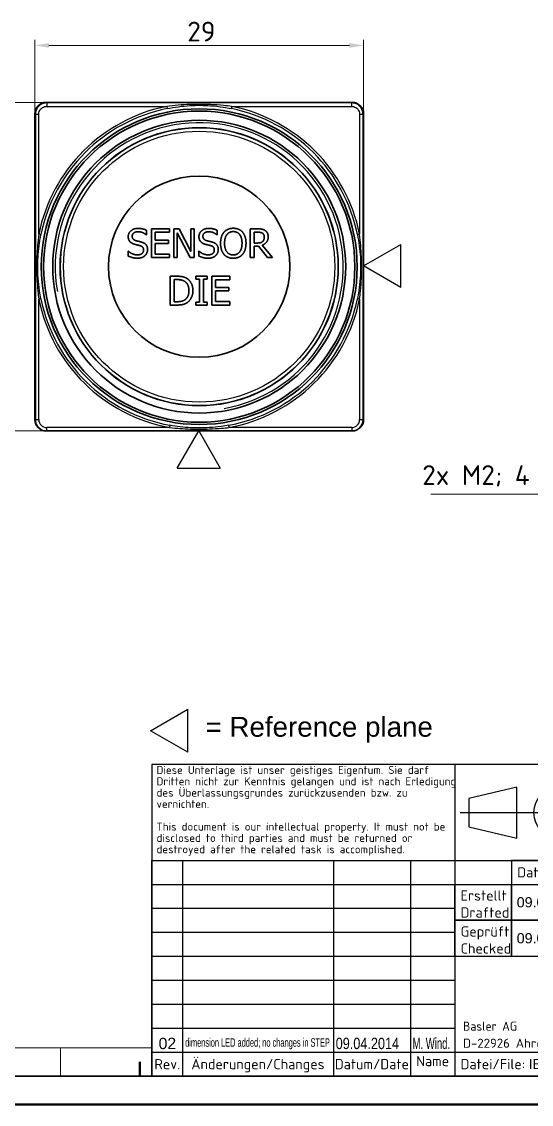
# Model space of a CAD drawing. Header units: millimetres. Extents: x 0 to 210, y 0 to 149.
# Drawn here: x 102.1 to 147, y 0 to 95.6 of the extents above; entities that cross this region are included whole.
import ezdxf
from ezdxf.enums import TextEntityAlignment as Align

# ---------------------------------------------------------------- set-up
doc = ezdxf.new("R2010")
doc.units = ezdxf.units.MM
doc.header["$LTSCALE"] = 0.5
doc.layers.get('0').update_dxf_attribs({"lineweight": 25})
for name, color, linetype, lineweight in [('001', 7, 'Continuous', 50), ('Bemaßung (ISO)', 7, 'Continuous', 18), ('RAHM2', 7, 'Continuous', 25), ('RAHM3', 7, 'Continuous', 25), ('Sichtbar (ISO)', 7, 'Continuous', 35), ('Sichtbar schmal (ISO)', 7, 'Continuous', 25), ('Skizziergeometrie (ISO)', 7, 'Continuous', 25), ('Symbol (ISO)', 7, 'Continuous', 18), ('Symbole(DIN) 2', 7, 'Continuous', 25), ('Titel (ISO)', 7, 'Continuous', 35)]:
    doc.layers.add(name, color=color, linetype=linetype, lineweight=lineweight)
doc.styles.add('Aktuell-DIN', font='arial.ttf')
doc.styles.add('Notiztext (DIN)', font='isocpeur.ttf')
doc.styles.get("Standard").update_dxf_attribs({"font": 'isocpeur.ttf'})
doc.styles.add('Textstil17', font='isocpeur.ttf', dxfattribs={"width": 1.030042})
doc.styles.add('Textstil19', font='isocpeur.ttf', dxfattribs={"width": 0.963071})
doc.styles.add('Textstil32', font='arial.ttf')
doc.styles.add('Textstil35', font='arial.ttf')
doc.styles.add('Textstil38', font='arial.ttf')
doc.styles.add('Textstil70', font='arial.ttf', dxfattribs={"width": 0.85})
doc.styles.add('Textstil73', font='arial.ttf', dxfattribs={"width": 0.8})
doc.styles.add('Textstil76', font='arial.ttf', dxfattribs={"width": 0.6})
doc.styles.add('Textstil80', font='arial.ttf', dxfattribs={"width": 0.6})
doc.styles.add('Textstil81', font='arial.ttf')
doc.styles.add('Textstil83', font='isocpeur.ttf')
doc.styles.add('Textstil86', font='arial.ttf')
doc.styles.add('Textstil87', font='isocpeur.ttf', dxfattribs={"width": 0.8})
doc.styles.add('Textstil89', font='isocpeur.ttf')
doc.dimstyles.new('Standard (DIN)', dxfattribs={"dimscale": 0.5, "dimtxt": 3.5, "dimasz": 2.5, "dimexe": 1, "dimexo": 0, "dimgap": 0.7, "dimtad": 1, "dimtoh": 1, "dimrnd": 1e-08, "dimtxsty": 'Notiztext (DIN)', "dimcen": 0.09, "dimdle": 10, "dimclrd": 256, "dimclre": 256, "dimclrt": 256, "dimazin": 2, "dimtfac": 0.514286, "dimtdec": 4, "dimtmove": 0, "dimatfit": 3, "dimfxl": 1, "dimtolj": 1, "dimlwd": -1, "dimlwe": -1, "dimarcsym": 0})
doc.dimstyles.new('Standard (DIN)$7', dxfattribs={"dimscale": 0.5, "dimtxt": 3.5, "dimasz": 2.5, "dimexe": 1, "dimexo": 0, "dimgap": 0.7, "dimtad": 1, "dimtoh": 1, "dimrnd": 1e-08, "dimtxsty": 'Notiztext (DIN)', "dimcen": 0.09, "dimdle": 10, "dimclrd": 256, "dimclre": 256, "dimclrt": 256, "dimazin": 2, "dimtfac": 0.514286, "dimtdec": 4, "dimtmove": 0, "dimatfit": 3, "dimfxl": 1, "dimtolj": 1, "dimlwd": -1, "dimlwe": -1, "dimarcsym": 0})

# ---------------------------------------------------------------- blocks, each defined once
blk = doc.blocks.new('*D25')
at = {"layer": 'Bemaßung (ISO)', "transparency": 16777216}
for p, q in [((104.224, 88.448), (98.724, 88.448)), ((99.224, 60.698), (99.224, 87.198)), ((104.272, 59.448), (98.724, 59.448))]:
    blk.add_line(p, q, dxfattribs=at)
for points in [[(99.016, 87.198), (99.433, 87.198), (99.224, 88.448)], [(99.016, 60.698), (99.433, 60.698), (99.224, 59.448)]]:
    blk.add_solid(points, dxfattribs=at)
at = {"layer": 'Defpoints', "color": 0, "transparency": 16777216}
for p in [(99.224, 88.448), (104.224, 88.448), (104.272, 59.448)]:
    blk.add_point(p, dxfattribs=at)
at = {"layer": 'Bemaßung (ISO)', "transparency": 16777216, "insert": (97.124, 72.898), "char_height": 1.75, "attachment_point": 1, "rotation": 90, "style": 'Notiztext (DIN)'}
blk.add_mtext('\\A1;29', dxfattribs=at)
blk = doc.blocks.new('*D26')
at = {"layer": 'Bemaßung (ISO)', "transparency": 16777216}
for p, q in [((103.224, 64.477), (103.224, 93.977)), ((132.224, 64.477), (132.224, 93.977)), ((130.974, 93.477), (104.474, 93.477))]:
    blk.add_line(p, q, dxfattribs=at)
for points in [[(104.474, 93.685), (104.474, 93.268), (103.224, 93.477)], [(130.974, 93.685), (130.974, 93.268), (132.224, 93.477)]]:
    blk.add_solid(points, dxfattribs=at)
at = {"layer": 'Defpoints', "color": 0, "transparency": 16777216}
for p in [(103.224, 93.477), (103.224, 64.477), (132.224, 64.477)]:
    blk.add_point(p, dxfattribs=at)
at = {"layer": 'Bemaßung (ISO)', "transparency": 16777216, "insert": (116.674, 95.577), "char_height": 1.75, "attachment_point": 1, "style": 'Notiztext (DIN)'}
blk.add_mtext('\\A1;29', dxfattribs=at)
blk = doc.blocks.new('Spezielle Angaben')
at = {"layer": 'Skizziergeometrie (ISO)'}
for p, q in [((0, 0), (6.58, 3.8)), ((6.58, -3.8), (6.58, 3.8)), ((6.58, -3.8), (0, 0))]:
    blk.add_line(p, q, dxfattribs=at)
at = {"layer": 'Symbole(DIN) 2', "color": 7, "style": 'Aktuell-DIN'}
blk.add_attdef('Angaben:', text='', height=3.5, dxfattribs=at).set_placement((10, 2.5), align=Align.TOP_LEFT)
at = {"layer": 'Symbole(DIN) 2', "color": 7, "style": 'Textstil35'}
blk.add_attdef('Position:', text='', height=2.5, dxfattribs=at).set_placement((2.5, 0), align=Align.MIDDLE_LEFT)
blk = doc.blocks.new('Ränder Basler-A3')
at = {"layer": '001', "color": 7, "linetype": 'Continuous', "lineweight": 18}
for p, q in [((227, 10), (10, 10)), ((211, 10), (211, 5))]:
    blk.add_line(p, q, dxfattribs=at)
at = {"layer": '001'}
for p, q in [((225, 7.5), (225, 5)), ((420, 0), (0, 0))]:
    blk.add_line(p, q, dxfattribs=at)
at = {"layer": '001', "color": 7, "linetype": 'Continuous', "lineweight": 35}
blk.add_line((415, 5), (5, 5), dxfattribs=at)
blk = doc.blocks.new('Schriftfelder Basler')
for p, q in [((-182.88, 54.99), (-182.88, 38.07)), ((0, 54.99), (-182.88, 54.99)), ((0, 0), (0, 54.99)), ((-182.88, 0), (-182.88, 4.23)), ((-182.88, 0), (-177.48, 0))]:
    blk.add_line(p, q)
at = {"layer": 'RAHM2'}
for p, q in [((-104.03, 54.99), (-104.03, 38.07)), ((-50.8, 54.99), (-50.8, 48.66)), ((-111, 52), (-111, 41)), ((-118.5, 51), (-127, 49)), ((-118.5, 42), (-118.5, 51)), ((-127, 49), (-127, 44)), ((-86.36, 48.66), (0, 48.66)), ((-128.5, 46.5), (-105.5, 46.5)), ((-127, 44), (-118.5, 42)), ((-177.48, 38.07), (-177.48, 0)), ((-150.88, 38.07), (-150.88, 0)), ((-137.28, 38.07), (-137.28, 0)), ((-119.43, 38.07), (-119.43, 33.84)), ((-182.88, 33.84), (-104.03, 33.84)), ((-182.88, 29.61), (-129.43, 29.61)), ((-182.88, 25.38), (-129.43, 25.38)), ((-182.88, 21.15), (-129.43, 21.15)), ((-129.43, 21.15), (-86.36, 21.15)), ((-182.88, 16.92), (-129.43, 16.92)), ((-20, 14.23), (-20, 9.23)), ((-182.88, 12.69), (-129.43, 12.69)), ((-182.88, 8.46), (-129.43, 8.46)), ((-20, 9.23), (0, 9.23)), ((-182.88, 4.23), (0, 4.23))]:
    blk.add_line(p, q, dxfattribs=at)
for radius in [4.5, 2.5]:
    blk.add_circle((-111, 46.5), radius, dxfattribs=at)
at = {"layer": 'RAHM3'}
for p, q in [((-129.43, 54.99), (-129.43, 33.84)), ((-86.36, 54.99), (-86.36, 14.23)), ((-182.88, 38.07), (-119.43, 38.07)), ((-129.43, 21.15), (-129.43, 0)), ((-86.36, 14.23), (-20, 14.23)), ((-49.36, 4.23), (-49.36, 0))]:
    blk.add_line(p, q, dxfattribs=at)
at = {"layer": 'Titel (ISO)'}
for p, q in [((-182.88, 38.07), (-182.88, 0)), ((-119.43, 38.07), (-104.03, 38.07)), ((-104.03, 38.07), (-104.03, 21.15)), ((-104.03, 38.07), (-86.36, 38.07)), ((-86.36, 38.07), (0, 38.07)), ((-129.43, 33.84), (-129.43, 27.5)), ((-119.43, 33.84), (-119.43, 29.61)), ((-104.03, 33.84), (-86.36, 33.84)), ((-119.43, 29.61), (-119.43, 25.38)), ((-129.43, 27.5), (-86.36, 27.5)), ((-129.43, 27.5), (-129.43, 21.15)), ((-119.43, 25.38), (-119.43, 21.15)), ((-86.36, 14.23), (-86.36, 4.23)), ((-20, 14.23), (0, 14.23)), ((-20, 9.23), (-20, 4.23)), ((-86.36, 4.23), (-86.36, 0)), ((-177.48, 0), (-150.88, 0)), ((-150.88, 0), (-137.28, 0)), ((-137.28, 0), (-129.43, 0)), ((-129.43, 0), (0, 0))]:
    blk.add_line(p, q, dxfattribs=at)
at = {"layer": 'RAHM2', "style": 'Textstil83'}
for s, p in [('Maßstab/Scale', (-85.36, 50.6)), ('Datei/File:', (-128.43, 1.2)), ('Ersetzt/Replaces:', (-85.36, 1.2)), ('Ersetzt durch/Is Replaced by:', (-48.36, 1.2))]:
    blk.add_text(s, height=1.8, dxfattribs=at).set_placement(p)
for s, p in [('Datum/Date', (-118.43, 35.96)), ('Name', (-103.03, 35.96)), ('von/of', (-19, 6.73))]:
    blk.add_text(s, height=1.8, dxfattribs=at).set_placement(p, align=Align.MIDDLE_LEFT)
at = {"layer": 'RAHM2'}
for s, style, width, p, p2 in [('Basler AG          An der Strusbek 60-62', 'Textstil19', 0.963346, (-128, 8), (-87, 8)), ('D-22926 Ahrensburg    +49-4102-463-0', 'Textstil17', 1.029117, (-128, 5), (-87, 5))]:
    blk.add_text(s, height=1.6, dxfattribs=dict(at, style=style, width=width)).set_placement(p, p2, align=Align.FIT)
at = {"layer": 'RAHM2', "style": 'Textstil83'}
for s, p in [('Rev.', (-180.18, 1.2)), ('Änderungen/Changes', (-164.18, 1.2)), ('Datum/Date', (-144.08, 1.2))]:
    blk.add_text(s, height=1.8, dxfattribs=at).set_placement(p, align=Align.CENTER)
blk.add_text('Name', height=1.8, dxfattribs=at).set_placement((-133.36, 1.2), align=Align.BOTTOM_CENTER)
at = {"layer": 'RAHM2', "char_height": 1.8, "attachment_point": 4}
for s, insert, width in [('\\fISOCPEUR|b0|i0;\\H1.8000;Erstellt\\PDrafted', (-128.43, 30.37), 9.4026), ('\\fISOCPEUR|b0|i0;\\H1.8000;Geprüft\\PChecked', (-128.43, 24.02), 8.6343)]:
    blk.add_mtext(s, dxfattribs=dict(at, insert=insert, width=width))
at = {"layer": 'Titel (ISO)', "style": 'Textstil83'}
blk.add_text('Blatt/Page', height=1.8, dxfattribs=at).set_placement((-19, 12.73), align=Align.TOP_LEFT)
at = {"layer": 'Titel (ISO)', "insert": (-182.08, 46.82), "char_height": 1.4, "width": 52.7558, "attachment_point": 4, "line_spacing_factor": 0.857143, "style": 'Notiztext (DIN)'}
blk.add_mtext('\\fISOCPEUR|b0|i0;\\H1.4000;Diese Unterlage ist unser geistiges Eigentum. Sie darf Dritten nicht zur Kenntnis gelangen und ist nach Erledigung des Überlassungsgrundes zurückzusenden bzw. zu vernichten.\\P \\PThis document is our intellectual property. It must not be disclosed to third parties and must be returned or destroyed after the related task is accomplished.', dxfattribs=at)
at = {"layer": 'Titel (ISO)', "insert": (-116.43, 1.2), "char_height": 1.8, "width": 25.0175, "attachment_point": 7, "rotation": 359.8098, "style": 'Notiztext (DIN)'}
blk.add_mtext('\\fArial|b0|i0;\\H1.8000;IB01941702.idw', dxfattribs=at)
at = {"layer": 'Titel (ISO)'}
for tag, p, height, style in [('FirstViewScale_001', (-66.65, 50.6), 1.8, 'Textstil86'), ('SPI_Zeichnungsname_001', (-85.79, 32.8), 4.2, 'Textstil81'), ('SPI_Anlagedatum_001', (-118.53, 29.78), 1.8, 'Textstil86'), ('SPI_Anleger_001', (-103.22, 29.78), 1.8, 'Textstil86'), ('SPI_Zeichnungsname_002', (-85.43, 26.49), 4.2, 'Textstil81'), ('SPI_Pruefdatum_001', (-118.53, 23.43), 1.8, 'Textstil86'), ('SPI_Pruefer_001', (-103.23, 23.42), 1.8, 'Textstil86'), ('SPI_Zeichnungsnr_001', (-86.01, 6.76), 5, 'Textstil32'), ('SPI_Version_001', (-50.65, 6.76), 5, 'Textstil32'), ('Blattnummer_001', (-2.72, 10.94), 1.79, 'Textstil89'), ('Anzahl_Blätter_001', (-2.72, 6.01), 1.8, 'Textstil83'), ('1SPI_Revision_001', (-181.72, 4.76), 2, 'Textstil38')]:
    blk.add_attdef(tag, p, '', height=height, dxfattribs=dict(at, style=style))
at = {"layer": 'Titel (ISO)', "style": 'Textstil83'}
for tag, p in [('SPI_Halbzeug1', (-85.36, 47.66)), ('SPI_Werkstoff', (-43.36, 47.66))]:
    blk.add_attdef(tag, text='', height=1.8, dxfattribs=at).set_placement(p, align=Align.TOP_LEFT)
at = {"layer": 'Titel (ISO)'}
for tag, height, style, width, p in [('SPI_Halbzeug2', 1.8, 'Textstil87', 0.8, (-85.36, 39.07)), ('8SPI_Aenderung', 1.5, 'Textstil80', 0.6, (-176.98, 34.34)), ('8SPI_Pruefdatum', 2, 'Textstil73', 0.8, (-150.38, 34.34)), ('8SPI_Pruefer', 2, 'Textstil76', 0.6, (-136.78, 34.34)), ('7SPI_Pruefdatum', 2, 'Textstil73', 0.8, (-150.38, 30.11)), ('7SPI_Pruefer', 2, 'Textstil76', 0.6, (-136.78, 30.11)), ('7SPI_Aenderung', 1.5, 'Textstil80', 0.6, (-176.98, 30.11)), ('6SPI_Aenderung', 1.5, 'Textstil80', 0.6, (-176.98, 25.88)), ('6SPI_Pruefdatum', 2, 'Textstil73', 0.8, (-150.38, 25.88)), ('6SPI_Pruefer', 2, 'Textstil76', 0.6, (-136.78, 25.88)), ('5SPI_Aenderung', 1.5, 'Textstil80', 0.6, (-176.98, 21.65)), ('5SPI_Pruefdatum', 2, 'Textstil73', 0.8, (-150.38, 21.65)), ('5SPI_Pruefer', 2, 'Textstil76', 0.6, (-136.78, 21.65)), ('4SPI_Aenderung', 1.5, 'Textstil80', 0.6, (-176.98, 17.42)), ('4SPI_Pruefdatum', 2, 'Textstil73', 0.8, (-150.38, 17.42)), ('4SPI_Pruefer', 2, 'Textstil76', 0.6, (-136.78, 17.42)), ('3SPI_Pruefdatum', 2, 'Textstil70', 0.85, (-150.38, 13.19)), ('3SPI_Pruefer', 2, 'Textstil76', 0.6, (-136.78, 13.19)), ('3SPI_Aenderung', 1.5, 'Textstil80', 0.6, (-176.98, 13.19)), ('2SPI_Pruefdatum', 2, 'Textstil73', 0.8, (-150.38, 8.96)), ('2SPI_Pruefer', 2, 'Textstil76', 0.6, (-136.78, 8.96)), ('2SPI_Aenderung', 1.5, 'Textstil80', 0.6, (-176.98, 8.96))]:
    blk.add_attdef(tag, text='', height=height, dxfattribs=dict(at, style=style, width=width)).set_placement(p, align=Align.BOTTOM_LEFT)
at = {"layer": 'Titel (ISO)', "style": 'Textstil38'}
for tag, p in [('8SPI_Revision', (-180.18, 34.34)), ('7SPI_Revision', (-180.18, 30.11)), ('6SPI_Revision', (-180.18, 25.88)), ('5SPI_Revision', (-180.18, 21.65)), ('4SPI_Revision', (-180.18, 17.42)), ('3SPI_Revision', (-180.18, 13.19)), ('2SPI_Revision', (-180.18, 8.96))]:
    blk.add_attdef(tag, text='', height=2, dxfattribs=at).set_placement(p, align=Align.BOTTOM_CENTER)
at = {"layer": 'Titel (ISO)'}
for tag, height, style, p in [('SPI_Unterbenennung', 3.5, 'Notiztext (DIN)', (-85.36, 15.23)), ('SPI_Ersatz_fuer', 1.8, 'Textstil86', (-64.86, 1.2)), ('SPI_Ersetzt_durch', 1.8, 'Textstil86', (-14.36, 1.2))]:
    blk.add_attdef(tag, text='', height=height, dxfattribs=dict(at, style=style)).set_placement(p, align=Align.BOTTOM_LEFT)
for tag, p, height, style, width in [('1SPI_Aenderung_001', (-177.02, 5.17), 1.5, 'Textstil80', 0.6), ('1SPI_Pruefdatum_001', (-150.47, 4.76), 2, 'Textstil73', 0.8), ('1SPI_Pruefer_001', (-136.9, 4.76), 2, 'Textstil76', 0.6)]:
    blk.add_attdef(tag, p, '', height=height, dxfattribs=dict(at, style=style, width=width))

msp = doc.modelspace()

# ---------------------------------------------------------------- linework, layer by layer
at = {"layer": 'Sichtbar (ISO)'}
for p, q in [((104.224, 88.448), (131.224, 88.448)), ((103.224, 64.477), (103.224, 87.448)), ((132.224, 87.448), (132.224, 64.477)), ((113.073, 76.76), (113.049, 76.76)), ((113.073, 77.163), (113.073, 76.76)), ((113.516, 74.743), (113.516, 77.283)), ((113.516, 77.283), (115.105, 77.283)), ((115.105, 76.982), (113.853, 76.982)), ((113.853, 76.982), (113.853, 76.287)), ((115.105, 77.283), (115.105, 76.982)), ((115.475, 77.283), (115.955, 77.283)), ((115.475, 74.743), (115.475, 77.283)), ((116.914, 74.743), (115.79, 76.933)), ((115.79, 76.933), (115.79, 74.743)), ((115.955, 77.283), (116.978, 75.272)), ((116.978, 75.272), (116.978, 77.283)), ((116.978, 77.283), (117.293, 77.283)), ((117.293, 77.283), (117.293, 74.743)), ((119.31, 76.76), (119.285, 76.76)), ((119.31, 77.163), (119.31, 76.76)), ((122.225, 74.743), (122.225, 77.283)), ((122.225, 77.283), (122.879, 77.283)), ((122.562, 76.99), (122.562, 76.035)), ((122.898, 76.99), (122.562, 76.99)), ((113.853, 76.287), (115.021, 76.287)), ((115.021, 75.986), (113.853, 75.986)), ((113.853, 75.986), (113.853, 75.043)), ((115.021, 76.287), (115.021, 75.986)), ((122.562, 76.035), (122.859, 76.035)), ((122.949, 75.753), (122.562, 75.753)), ((122.562, 75.753), (122.562, 74.743)), ((123.752, 74.743), (122.949, 75.753)), ((123.287, 75.848), (124.19, 74.743)), ((111.445, 74.895), (111.445, 75.319)), ((111.445, 75.319), (111.47, 75.319)), ((115.105, 74.743), (113.516, 74.743)), ((113.853, 75.043), (115.105, 75.043)), ((115.105, 75.043), (115.105, 74.743)), ((115.79, 74.743), (115.475, 74.743)), ((117.293, 74.743), (116.914, 74.743)), ((117.682, 74.895), (117.682, 75.319)), ((117.682, 75.319), (117.707, 75.319)), ((122.562, 74.743), (122.225, 74.743)), ((124.19, 74.743), (123.752, 74.743)), ((115.166, 73.101), (115.744, 73.101)), ((115.166, 70.561), (115.166, 73.101)), ((115.761, 72.808), (115.503, 72.808)), ((115.503, 72.808), (115.503, 70.853)), ((117.436, 72.841), (117.436, 73.101)), ((117.436, 73.101), (118.42, 73.101)), ((117.759, 72.841), (117.436, 72.841)), ((117.759, 70.82), (117.759, 72.841)), ((118.42, 72.841), (118.097, 72.841)), ((118.097, 72.841), (118.097, 70.82)), ((118.42, 73.101), (118.42, 72.841)), ((118.838, 70.561), (118.838, 73.101)), ((118.838, 73.101), (120.427, 73.101)), ((120.427, 72.8), (119.175, 72.8)), ((119.175, 72.8), (119.175, 72.104)), ((120.427, 73.101), (120.427, 72.8)), ((119.175, 72.104), (120.342, 72.104)), ((120.342, 71.804), (119.175, 71.804)), ((119.175, 71.804), (119.175, 70.861)), ((120.342, 72.104), (120.342, 71.804)), ((115.503, 70.853), (115.761, 70.853)), ((117.436, 70.561), (117.436, 70.82)), ((117.436, 70.82), (117.759, 70.82)), ((118.097, 70.82), (118.42, 70.82)), ((118.42, 70.82), (118.42, 70.561)), ((119.175, 70.861), (120.427, 70.861)), ((120.427, 70.861), (120.427, 70.561)), ((115.75, 70.561), (115.166, 70.561)), ((118.42, 70.561), (117.436, 70.561)), ((120.427, 70.561), (118.838, 70.561)), ((103.224, 60.448), (103.224, 64.477)), ((132.224, 64.477), (132.224, 60.448)), ((104.224, 59.448), (104.272, 59.448)), ((104.272, 59.448), (131.177, 59.448)), ((131.177, 59.448), (131.224, 59.448))]:
    msp.add_line(p, q, dxfattribs=at)
for radius in [13.936, 13.731, 12.922, 12.268, 12.265, 8]:
    msp.add_circle((117.724, 73.948), radius, dxfattribs=at)
for centre, start, end in [((104.224, 87.448), 90, 180), ((131.224, 87.448), 0, 90), ((104.224, 60.448), 180, 270), ((131.224, 60.448), 270, 0)]:
    msp.add_arc(centre, 1, start, end, dxfattribs=at)
for points in [[(111.464, 76.601), (111.464, 76.91), (111.945, 77.328), (112.318, 77.328)], [(111.628, 76.142), (111.55, 76.227), (111.464, 76.453), (111.464, 76.601)], [(112.341, 77.036), (112.106, 77.036), (111.816, 76.816), (111.816, 76.636)], [(111.816, 76.636), (111.816, 76.476), (111.987, 76.284), (112.147, 76.241)], [(112.318, 77.328), (112.532, 77.328), (112.911, 77.244), (113.073, 77.163)], [(113.049, 76.76), (112.927, 76.871), (112.548, 77.036), (112.341, 77.036)], [(117.701, 76.601), (117.701, 76.91), (118.182, 77.328), (118.555, 77.328)], [(117.865, 76.142), (117.787, 76.227), (117.701, 76.453), (117.701, 76.601)], [(118.577, 77.036), (118.343, 77.036), (118.053, 76.816), (118.053, 76.636)], [(118.053, 76.636), (118.053, 76.476), (118.223, 76.284), (118.384, 76.241)], [(118.555, 77.328), (118.769, 77.328), (119.148, 77.244), (119.31, 77.163)], [(119.285, 76.76), (119.164, 76.871), (118.785, 77.036), (118.577, 77.036)], [(119.609, 76.013), (119.609, 76.332), (119.767, 76.818), (119.913, 76.993)], [(119.913, 76.993), (120.061, 77.161), (120.475, 77.336), (120.73, 77.336)], [(120.168, 76.781), (120.068, 76.651), (119.961, 76.26), (119.961, 76.013)], [(120.732, 77.044), (120.549, 77.044), (120.273, 76.916), (120.168, 76.781)], [(120.73, 77.336), (120.99, 77.336), (121.406, 77.155), (121.55, 76.993)], [(121.294, 76.781), (121.194, 76.912), (120.909, 77.044), (120.732, 77.044)], [(121.502, 76.013), (121.502, 76.264), (121.393, 76.653), (121.294, 76.781)], [(121.55, 76.993), (121.694, 76.824), (121.854, 76.33), (121.854, 76.013)], [(122.879, 77.283), (123.098, 77.283), (123.392, 77.235), (123.526, 77.149)], [(123.301, 76.904), (123.229, 76.951), (123.038, 76.99), (122.898, 76.99)], [(123.814, 76.593), (123.814, 76.315), (123.53, 75.939), (123.287, 75.848)], [(123.462, 76.566), (123.462, 76.678), (123.384, 76.848), (123.301, 76.904)], [(123.318, 76.167), (123.392, 76.237), (123.462, 76.435), (123.462, 76.566)], [(123.526, 77.149), (123.659, 77.063), (123.814, 76.793), (123.814, 76.593)], [(112.048, 75.918), (111.917, 75.953), (111.709, 76.058), (111.628, 76.142)], [(112.507, 75.803), (112.39, 75.836), (112.194, 75.881), (112.048, 75.918)], [(112.147, 76.241), (112.254, 76.212), (112.565, 76.138), (112.668, 76.107)], [(112.82, 75.414), (112.82, 75.566), (112.67, 75.755), (112.507, 75.803)], [(112.668, 76.107), (112.929, 76.027), (113.172, 75.704), (113.172, 75.467)], [(118.285, 75.918), (118.153, 75.953), (117.945, 76.058), (117.865, 76.142)], [(118.744, 75.803), (118.627, 75.836), (118.431, 75.881), (118.285, 75.918)], [(118.384, 76.241), (118.491, 76.212), (118.802, 76.138), (118.905, 76.107)], [(119.057, 75.414), (119.057, 75.566), (118.907, 75.755), (118.744, 75.803)], [(118.905, 76.107), (119.166, 76.027), (119.409, 75.704), (119.409, 75.467)], [(119.911, 75.035), (119.765, 75.204), (119.609, 75.7), (119.609, 76.013)], [(119.961, 76.013), (119.961, 75.513), (120.38, 74.982), (120.732, 74.982)], [(120.732, 74.982), (121.084, 74.982), (121.502, 75.513), (121.502, 76.013)], [(121.854, 76.013), (121.854, 75.704), (121.698, 75.204), (121.55, 75.035)], [(122.859, 76.035), (123.005, 76.035), (123.237, 76.087), (123.318, 76.167)], [(112.279, 74.697), (112.003, 74.697), (111.616, 74.813), (111.445, 74.895)], [(111.47, 75.319), (111.637, 75.163), (112.059, 74.99), (112.254, 74.99)], [(112.254, 74.99), (112.534, 74.99), (112.82, 75.222), (112.82, 75.414)], [(112.942, 74.928), (112.82, 74.817), (112.511, 74.697), (112.279, 74.697)], [(113.172, 75.467), (113.172, 75.317), (113.051, 75.029), (112.942, 74.928)], [(118.516, 74.697), (118.24, 74.697), (117.853, 74.813), (117.682, 74.895)], [(117.707, 75.319), (117.873, 75.163), (118.295, 74.99), (118.491, 74.99)], [(118.491, 74.99), (118.771, 74.99), (119.057, 75.222), (119.057, 75.414)], [(119.178, 74.928), (119.057, 74.817), (118.748, 74.697), (118.516, 74.697)], [(119.409, 75.467), (119.409, 75.317), (119.288, 75.029), (119.178, 74.928)], [(120.73, 74.689), (120.473, 74.689), (120.061, 74.864), (119.911, 75.035)], [(121.55, 75.035), (121.393, 74.858), (120.979, 74.689), (120.73, 74.689)], [(115.744, 73.101), (116.102, 73.101), (116.51, 72.994), (116.654, 72.899)], [(116.432, 72.656), (116.296, 72.736), (115.989, 72.808), (115.761, 72.808)], [(116.816, 71.833), (116.816, 72.125), (116.623, 72.539), (116.432, 72.656)], [(116.654, 72.899), (116.899, 72.736), (117.168, 72.199), (117.168, 71.829)], [(116.462, 71.022), (116.639, 71.141), (116.816, 71.536), (116.816, 71.833)], [(117.168, 71.829), (117.168, 71.481), (116.886, 70.921), (116.65, 70.764)], [(116.65, 70.764), (116.456, 70.643), (116.059, 70.561), (115.75, 70.561)], [(115.761, 70.853), (115.985, 70.853), (116.325, 70.925), (116.462, 71.022)]]:
    msp.add_open_spline(points, degree=2, dxfattribs=at)
at = {"layer": 'Sichtbar schmal (ISO)'}
for p, q in [((104.272, 88.401), (104.224, 88.448)), ((131.177, 88.401), (104.272, 88.401)), ((104.272, 88.401), (104.272, 88.101)), ((104.272, 88.101), (114.859, 88.101)), ((114.859, 88.101), (114.899, 87.905)), ((120.589, 88.101), (120.55, 87.905)), ((120.589, 88.101), (131.177, 88.101)), ((131.177, 88.101), (131.177, 88.401)), ((103.272, 87.401), (103.272, 60.448)), ((103.272, 87.401), (103.571, 87.401)), ((103.571, 76.814), (103.571, 87.401)), ((131.877, 87.401), (132.177, 87.401)), ((131.877, 87.401), (131.877, 76.814)), ((132.177, 87.401), (132.224, 87.448)), ((132.177, 60.448), (132.177, 87.401)), ((103.767, 76.774), (103.571, 76.814)), ((131.877, 76.814), (131.681, 76.774)), ((103.767, 71.123), (103.571, 71.083)), ((103.571, 60.448), (103.571, 71.083)), ((131.877, 71.083), (131.681, 71.123)), ((131.877, 71.083), (131.877, 60.448)), ((103.272, 60.448), (103.224, 60.448)), ((103.272, 60.448), (103.571, 60.448)), ((131.877, 60.448), (132.177, 60.448)), ((132.224, 60.448), (132.177, 60.448)), ((115.103, 59.748), (104.272, 59.748)), ((104.272, 59.448), (104.272, 59.748)), ((115.14, 59.945), (115.103, 59.748)), ((120.309, 59.945), (120.345, 59.748)), ((131.177, 59.748), (120.345, 59.748)), ((131.177, 59.748), (131.177, 59.448))]:
    msp.add_line(p, q, dxfattribs=at)
for radius in [12.26, 11.96]:
    msp.add_circle((117.724, 73.948), radius, dxfattribs=at)
for radius, start, end in [(14.44, 101.44403, 168.55597), (14.44, 11.44403, 78.55597), (14.24, 101.44403, 168.55597), (14.24, 11.44403, 78.55597), (12.7, 280, 190), (14.44, 191.44403, 259.54266), (14.24, 191.44403, 259.54266), (14.24, 280.45734, 348.55597), (14.44, 280.45734, 348.55597)]:
    msp.add_arc((117.724, 73.948), radius, start, end, dxfattribs=at)
for centre, major_axis, ratio, start_param, end_param in [((104.272, 60.448), (-1, 0), 0.999863, 0, 1.570796), ((104.272, 60.448), (-0.7, 0), 0.999657, 0, 1.570796), ((131.177, 60.448), (1, 0), 0.999863, 4.712389, 6.283185), ((131.177, 60.448), (0.7, 0), 0.999657, 4.712389, 6.283185)]:
    msp.add_ellipse(centre, major_axis=major_axis, ratio=ratio, start_param=start_param, end_param=end_param, dxfattribs=at)
for points, knots in [([(104.272, 88.401), (104.087, 88.401), (103.902, 88.349), (103.601, 88.161), (103.482, 88.037), (103.348, 87.798), (103.311, 87.7), (103.278, 87.532), (103.272, 87.466), (103.272, 87.401)], [-0.1094071, -0.1094071, -0.1094071, -0.1094071, -0.0705676, -0.0705676, -0.0355573, -0.0355573, -0.0136759, -0.0136759, 0, 0, 0, 0]), ([(103.571, 87.401), (103.571, 87.447), (103.576, 87.493), (103.599, 87.61), (103.625, 87.679), (103.718, 87.846), (103.802, 87.933), (104.013, 88.065), (104.142, 88.101), (104.272, 88.101)], [0, 0, 0, 0, 0.0136759, 0.0136759, 0.0355573, 0.0355573, 0.0705676, 0.0705676, 0.1094071, 0.1094071, 0.1094071, 0.1094071]), ([(120.589, 88.101), (120.354, 88.13), (120.117, 88.155), (119.499, 88.211), (119.116, 88.237), (118.119, 88.28), (117.502, 88.282), (116.207, 88.236), (115.528, 88.183), (114.859, 88.101)], [0, 0, 0, 0, 0.0721293, 0.0721293, 0.1875363, 0.1875363, 0.3721874, 0.3721874, 0.5770347, 0.5770347, 0.5770347, 0.5770347]), ([(114.899, 87.905), (115.559, 88.039), (116.228, 88.127), (117.505, 88.202), (118.114, 88.198), (119.097, 88.129), (119.474, 88.086), (120.084, 87.994), (120.317, 87.952), (120.55, 87.905)], [-0.5770347, -0.5770347, -0.5770347, -0.5770347, -0.3721874, -0.3721874, -0.1875363, -0.1875363, -0.0721293, -0.0721293, 0, 0, 0, 0]), ([(132.177, 87.401), (132.177, 87.466), (132.17, 87.532), (132.137, 87.7), (132.1, 87.798), (131.967, 88.037), (131.848, 88.161), (131.546, 88.349), (131.362, 88.401), (131.177, 88.401)], [-0.1094071, -0.1094071, -0.1094071, -0.1094071, -0.0957312, -0.0957312, -0.0738498, -0.0738498, -0.0388395, -0.0388395, 0, 0, 0, 0]), ([(131.177, 88.101), (131.306, 88.101), (131.436, 88.065), (131.647, 87.933), (131.73, 87.846), (131.824, 87.679), (131.849, 87.61), (131.872, 87.493), (131.877, 87.447), (131.877, 87.401)], [0, 0, 0, 0, 0.0388395, 0.0388395, 0.0738498, 0.0738498, 0.0957312, 0.0957312, 0.1094071, 0.1094071, 0.1094071, 0.1094071]), ([(103.571, 76.814), (103.49, 76.144), (103.437, 75.466), (103.391, 74.171), (103.393, 73.554), (103.436, 72.557), (103.461, 72.174), (103.518, 71.556), (103.543, 71.319), (103.571, 71.083)], [0, 0, 0, 0, 0.2048473, 0.2048473, 0.3894983, 0.3894983, 0.5049052, 0.5049052, 0.5770345, 0.5770345, 0.5770345, 0.5770345]), ([(103.767, 71.123), (103.72, 71.356), (103.679, 71.589), (103.586, 72.199), (103.544, 72.576), (103.474, 73.559), (103.47, 74.168), (103.546, 75.445), (103.634, 76.114), (103.767, 76.774)], [-0.5770345, -0.5770345, -0.5770345, -0.5770345, -0.5049052, -0.5049052, -0.3894983, -0.3894983, -0.2048473, -0.2048473, 0, 0, 0, 0]), ([(131.681, 76.774), (131.815, 76.114), (131.903, 75.445), (131.978, 74.168), (131.974, 73.559), (131.904, 72.576), (131.862, 72.199), (131.769, 71.589), (131.728, 71.356), (131.681, 71.123)], [-0.5770345, -0.5770345, -0.5770345, -0.5770345, -0.3721873, -0.3721873, -0.1875362, -0.1875362, -0.0721293, -0.0721293, 0, 0, 0, 0]), ([(131.877, 71.083), (131.906, 71.319), (131.931, 71.556), (131.987, 72.174), (132.013, 72.557), (132.055, 73.554), (132.058, 74.171), (132.012, 75.466), (131.958, 76.144), (131.877, 76.814)], [0, 0, 0, 0, 0.0721293, 0.0721293, 0.1875362, 0.1875362, 0.3721873, 0.3721873, 0.5770345, 0.5770345, 0.5770345, 0.5770345]), ([(115.103, 59.748), (115.717, 59.681), (116.337, 59.636), (117.521, 59.598), (118.085, 59.6), (118.996, 59.635), (119.346, 59.656), (119.912, 59.704), (120.129, 59.725), (120.345, 59.748)], [0, 0, 0, 0, 0.187142, 0.187142, 0.3558334, 0.3558334, 0.4612655, 0.4612655, 0.5271606, 0.5271606, 0.5271606, 0.5271606]), ([(120.309, 59.945), (120.096, 59.906), (119.882, 59.871), (119.324, 59.794), (118.979, 59.759), (118.08, 59.701), (117.524, 59.697), (116.356, 59.76), (115.745, 59.833), (115.14, 59.945)], [-0.5271606, -0.5271606, -0.5271606, -0.5271606, -0.4612655, -0.4612655, -0.3558334, -0.3558334, -0.187142, -0.187142, 0, 0, 0, 0])]:
    msp.add_open_spline(points, degree=3, knots=knots, dxfattribs=at)
for points in [[(131.177, 88.401), (131.193, 88.417), (131.208, 88.433), (131.224, 88.448)], [(103.272, 87.401), (103.256, 87.417), (103.24, 87.433), (103.224, 87.448)]]:
    msp.add_open_spline(points, degree=3, dxfattribs=at)

# ---------------------------------------------------------------- block references
at = {"xscale": 0.5, "yscale": 0.5, "zscale": 0.5}
for name, p in [('Ränder Basler-A3', (0, 0)), ('Spezielle Angaben', (132.224, 74.017))]:
    msp.add_blockref(name, p, dxfattribs=at)
at = {"xscale": 0.5, "yscale": 0.5, "zscale": 0.5, "rotation": 270}
msp.add_blockref('Spezielle Angaben', (117.681, 59.448), dxfattribs=at)
ref = msp.add_blockref('Spezielle Angaben', (113.426, 32.981), dxfattribs=dict(xscale=0.5, yscale=0.5, zscale=0.5))
ref.add_attrib('Angaben:_001', '= Reference plane', (118.29, 32.452), dxfattribs={"layer": 'Symbole(DIN) 2', "color": 7, "height": 1.75, "style": 'Aktuell-DIN'})
at = {"xscale": 0.5, "yscale": 0.5, "zscale": 0.5}
msp.add_blockref('Schriftfelder Basler', (205, 2.5), dxfattribs=at).add_auto_attribs({'SPI_Zeichnungsname_001': 'Basler ace USB3 C-Mount', 'SPI_Zeichnungsnr_001': 'IB019417', 'FirstViewScale_001': '2 : 1', 'SPI_Anlagedatum_001': '09.04.2014', 'SPI_Anleger_001': 'M. Windler', 'SPI_Pruefdatum_001': '09.04.2014', 'SPI_Pruefer_001': 'R. Schmidt', 'SPI_Version_001': '02', '1SPI_Revision_001': '02', '1SPI_Aenderung_001': 'dimension LED added; no changes in STEP', '1SPI_Pruefdatum_001': '09.04.2014', '1SPI_Pruefer_001': 'M. Wind.', 'Anzahl_Blätter_001': '1', 'Blattnummer_001': '1', 'SPI_Zeichnungsname_002': 'v02'})

# ---------------------------------------------------------------- texts
at = {"layer": 'Symbol (ISO)', "insert": (153.129, 54.146), "char_height": 1.75, "width": 15.45825, "attachment_point": 9, "line_spacing_factor": 0.6125, "style": 'Notiztext (DIN)'}
msp.add_mtext('{2x M2; 4 deep}', dxfattribs=at)

# ---------------------------------------------------------------- dimensions: what is measured, and where the dimension line sits
at = {"layer": 'Bemaßung (ISO)'}
for base, p1, p2, angle, picture, middle in [((103.224, 93.477), (132.224, 64.477), (103.224, 64.477), 180, '*D26', (117.724, 93.477)), ((99.224, 88.448), (104.272, 59.448), (104.224, 88.448), 270, '*D25', (99.224, 73.948))]:
    dim = msp.add_linear_dim(base=base, p1=p1, p2=p2, angle=angle, dimstyle='Standard (DIN)', override={"dimtoh": 0, "dimdec": 2, "dimtp": 0, "dimtm": 0, "dimtdec": 4, "dimtofl": 0, "dimatfit": 1}, dxfattribs=at)
    dim.commit()
    dim.dimension.update_dxf_attribs({"geometry": picture, "text_midpoint": middle, "dimtype": 160})

# ---------------------------------------------------------------- leaders
at = {"layer": 'Symbol (ISO)', "annotation_type": 0, "has_hookline": 1, "hookline_direction": 1, "text_width": 14.962}
msp.add_leader([(168.345, 66.346), (154.379, 53.855), (153.129, 53.855)], dimstyle='Standard (DIN)$7', override={"dimgap": 0, "dimtad": 1}, dxfattribs=at)

doc.saveas('drawing.dxf')
